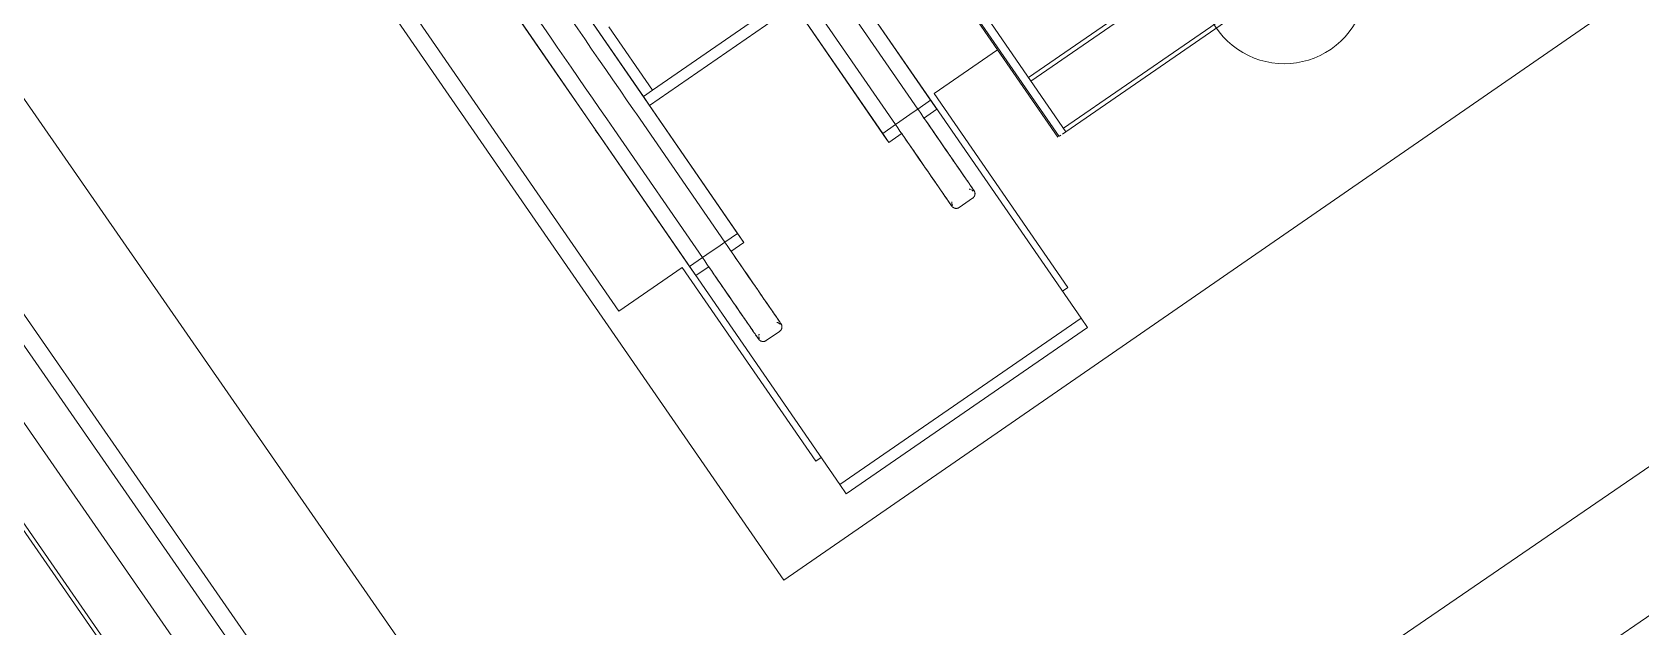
# Model space of a CAD drawing. Header units: metres. Extents: x 286532 to 329498, y 7396783 to 7466136.
# Drawn here: x 325774.04 to 325781.35, y 7397632.24 to 7397634.95 of the extents above; entities that cross this region are included whole.
import ezdxf

# ---------------------------------------------------------------- set-up
doc = ezdxf.new("R2010")
doc.units = ezdxf.units.M
doc.header["$LTSCALE"] = 10
doc.layers.get('0').update_dxf_attribs({"color": 255})
doc.layers.add('_  ARQ-AUX-001', color=1, linetype='Continuous', lineweight=5)
doc.layers.add('_AUXILIAR', color=7, linetype='Continuous', lineweight=30)

# ---------------------------------------------------------------- blocks, each defined once
blk = doc.blocks.new('ESTACAODRONE')
at = {"layer": '_  ARQ-AUX-001'}
for p, q in [((163.0768014915822, -199.6336449540774), (147.3849208786332, -176.5225682544806)), ((146.9705725929269, -177.0495133921679), (162.4341657574869, -199.8243672476449)), ((162.500351356723, -199.7794287735525), (147.036758192163, -177.0045749180756)), ((146.8051085947664, -177.1618595775217), (162.2687017593416, -199.9367134328932)), ((146.8051085947664, -177.1618595775217), (162.2687017593416, -199.9367134328932)), ((148.4601854116772, -180.097923909314), (162.1603187306318, -200.2755456827581)), ((148.5106741227792, -180.1383708901703), (162.169921621331, -200.2557758325711)), ((161.8643121295984, -194.1881324311658), (158.9087234589398, -189.8078685427618)), ((163.9211022938474, -194.1755538705251), (162.2822618564317, -191.7467471633764)), ((164.2279691551421, -194.5508691087541), (162.3455319391343, -191.7610452603531)), ((164.2279691551421, -194.550869108754), (162.3486162985835, -191.7656163660851)), ((162.3139491624987, -191.7823557793516), (164.1963863785064, -194.5721796277525)), ((164.1963863785065, -194.5721796277525), (162.3170335219478, -191.7869268850835)), ((162.1869508838581, -195.3456747561959), (160.5481104464423, -192.9168680490471)), ((171.6110008500982, -192.9214624422596), (161.8179939029804, -199.4789964227418)), ((164.0607011575485, -194.3029733253643), (166.0593686838984, -192.954369851388)), ((164.0713564170292, -194.3187647135928), (166.0700239433791, -192.9701612396166)), ((164.2173138957587, -194.5350777199492), (166.2159814217011, -193.1864742469043)), ((164.2279691552976, -194.5508691081777), (166.2266366811818, -193.2022656351328)), ((162.9684658954422, -193.4431032630301), (163.6343496977444, -194.4299614148606)), ((171.7530714832017, -193.4988389357277), (162.2977497270759, -199.8302542045014)), ((163.6144704995949, -194.4013938199141), (163.1655706498243, -193.7361118674621)), ((162.2819160594418, -194.3323589344537), (161.928278651918, -193.8082585475688)), ((162.9459004186316, -193.8843346373991), (163.3948002684023, -194.549616589851)), ((163.5558344055713, -194.4409585994805), (163.1598414914747, -193.8540861842148)), ((163.8778971064021, -194.1115225898102), (163.7212843681336, -193.8794181952253)), ((161.7086084207254, -193.9564813175057), (162.0622458282491, -194.4805817043906)), ((162.9991865230753, -193.9642000378874), (162.3360311081542, -194.4116650037348)), ((162.3499910014166, -194.3429614771177), (162.9302519894726, -193.9514296320013)), ((162.9302519894726, -193.9514296320013), (162.3499910014166, -194.3429614771177)), ((162.3499910014153, -194.3429614771171), (162.9302519894713, -193.9514296320007)), ((163.4138505222831, -194.5787435160048), (162.9991865230753, -193.9642000378874)), ((163.0574749104861, -193.9231581658881), (163.4534678245828, -194.5100305811538)), ((162.0848113050604, -194.0393503300226), (162.308543787984, -194.3709280374831)), ((162.3499910014166, -194.3429614771177), (162.1542913921105, -194.0529292611573)), ((164.0345098442631, -194.3436269862577), (163.8778971064021, -194.1115225898102)), ((163.6309717998343, -194.3713197930732), (163.9211022938474, -194.1755538705251)), ((162.1155319326928, -194.560447104879), (161.8643121295984, -194.1881324311658)), ((162.7308159092125, -194.9976408869056), (162.2819160594418, -194.3323589344537)), ((162.308543787984, -194.3709280374831), (162.3499910014166, -194.3429614771177)), ((162.3085437879834, -194.3709280374821), (162.3360311081542, -194.4116650037347)), ((163.5551292168648, -194.4414344264638), (163.6144704995949, -194.4013938199141)), ((163.6144704995949, -194.4013938199141), (163.5551292168648, -194.4414344264638)), ((163.6424370599604, -194.4428410333467), (163.6144704995949, -194.4013938199141)), ((164.2294561916551, -195.2582901605304), (163.6309717998343, -194.3713197930732)), ((164.1911225825315, -194.5757313808426), (164.0345098442631, -194.3436269862577)), ((162.6721483530319, -195.0372268956028), (162.2761554389353, -194.4503544803371)), ((162.3360311081542, -194.4116650037348), (162.7591969417123, -195.0388084347346)), ((163.474132057429, -194.496087363566), (163.5351387105682, -194.4549230461991)), ((163.5351387105682, -194.4549230461991), (163.474132057429, -194.496087363566)), ((163.5351387105682, -194.4549230461991), (163.5558344055714, -194.4409585994805)), ((163.5558344055714, -194.4409585994805), (163.5351387105682, -194.4549230461991)), ((163.6424370599604, -194.4428410333467), (163.5817906512304, -194.4837622753369)), ((163.6343496977444, -194.4299614148606), (164.2880083044971, -195.3987014898676)), ((162.0622458282491, -194.4805817043906), (162.5111456780198, -195.1458636568426)), ((162.088044612522, -194.5197101386264), (162.0884590846564, -194.5194304730227)), ((162.1155319326928, -194.560447104879), (162.088044612522, -194.5197101386264)), ((162.1737888579466, -194.5194264620104), (162.5697817720433, -195.1062988772761)), ((163.3948002684023, -194.549616589851), (163.4541682710621, -194.5095579539945)), ((163.4541682710621, -194.5095579539945), (163.3948002684023, -194.549616589851)), ((163.4227668287678, -194.5910638032836), (163.3948002684023, -194.549616589851)), ((163.483363273248, -194.5501762747349), (163.4227668287678, -194.5910638032836)), ((163.4534678245828, -194.5100305811538), (163.474132057429, -194.496087363566)), ((163.4741320574288, -194.4960873635661), (163.4534678245828, -194.5100305811538)), ((162.1159464048272, -194.5601674392753), (162.1155319326928, -194.560447104879)), ((163.1838545386533, -196.1437306580034), (162.1155319326928, -194.560447104879)), ((164.19850202338, -194.5707520936635), (164.204560602597, -194.5666640595747)), ((164.2121777668243, -194.5615243682533), (164.2279691551421, -194.550869108754)), ((163.7398143809008, -194.8898358911754), (163.80082103404, -194.8486715738085)), ((162.5904774670466, -195.0923344305575), (162.6514841201857, -195.0511701131906)), ((162.6514841201857, -195.0511701131906), (162.5904774670465, -195.0923344305575)), ((162.6514841201857, -195.0511701131906), (162.672148353032, -195.0372268956028)), ((162.672148353032, -195.0372268956028), (162.6514841201859, -195.0511701131905)), ((162.6714479065527, -195.0376995227621), (162.7308159092125, -194.9976408869056)), ((162.7308159092125, -194.9976408869056), (162.6714479065527, -195.0376995227621)), ((162.7587824695779, -195.0390881003382), (162.6987047996339, -195.079625585104)), ((162.7308159092125, -194.9976408869056), (162.7587824695779, -195.0390881003382)), ((162.5111456780198, -195.1458636568426), (162.5704869607499, -195.1058230502928)), ((162.5704869607499, -195.1058230502928), (162.5111456780198, -195.1458636568426)), ((162.5697817720433, -195.1062988772761), (162.5904774670465, -195.0923344305575)), ((162.5904774670465, -195.0923344305575), (162.5697817720433, -195.1062988772761)), ((162.4770813778712, -195.1499088336477), (162.1869508838581, -195.3456747561959)), ((163.075565769692, -196.0368792011049), (162.4770813778712, -195.1499088336477)), ((162.5111456780198, -195.1458636568426), (162.5391122383853, -195.1873108702752)), ((162.5997586471153, -195.1463896282849), (162.5391122383853, -195.1873108702752)), ((164.2045878635953, -195.2750700967498), (164.2294561916551, -195.2582901605304)), ((163.1838545386533, -196.1437306580034), (164.2880083044971, -195.3987014898676)), ((164.2880083044971, -195.3987014898676), (164.3164541050572, -195.4408589504801)), ((162.8561597905183, -195.486082958167), (162.9171664436575, -195.4449186408001)), ((163.2123003392134, -196.1858881186159), (164.3164541050572, -195.4408589504801)), ((164.3164541050572, -195.4408589504801), (163.2123003392134, -196.1858881186159)), ((163.1004340977516, -196.0200992648856), (163.075565769692, -196.0368792011049)), ((163.2123003392134, -196.1858881186159), (163.1838545386533, -196.1437306580034))]:
    blk.add_line(p, q, dxfattribs=at)
for points in [[(161.8125825057142, -193.7633266137099), (161.8394282837281, -193.8031127968003), (161.8669727320269, -193.8439344285134), (161.8951717853691, -193.8857262029468), (161.9239803312848, -193.9284212621764), (161.9533522822461, -193.9719513032152), (161.983240649397, -194.0162466872835), (162.0135976177261, -194.061236551216), (162.0443746225598, -194.1068489208277), (162.0755224272557, -194.1530108260573), (162.1069912019709, -194.1996484177039), (162.1387306033788, -194.2466870855695), (162.1706898552079, -194.2940515778201), (162.2028178294728, -194.3416661213718), (162.2350631282683, -194.3894545431122), (162.2673741659949, -194.4373403917609), (162.2761554389353, -194.4503544803371)], [(162.1737888579466, -194.5194264620104), (162.1414688877706, -194.4715273752254), (162.1092006226522, -194.4237049167613), (162.0770356849322, -194.3760355923501), (162.0450255316494, -194.3285956627419), (162.0132213722207, -194.2814610217043), (161.9816740865166, -194.2347070746078), (161.9504341434644, -194.1884086177942), (161.9195515203091, -194.142639718918), (161.8890756226594, -194.0974735984539), (161.8590552054507, -194.0529825125597), (161.8295382949463, -194.0092376374819), (161.8005721119066, -193.9663089556888), (161.7722029960452, -193.9242651439137), (161.7444763318957, -193.8831734632867), (161.7174364762062, -193.8430996517308), (161.71021591547, -193.8323985816662)], [(163.8075522823247, -194.8140114320868), (163.8073509348717, -194.8137130296109), (163.8067472146259, -194.8128182995635), (163.8057420874108, -194.8113286733218), (163.8043371612156, -194.80924653397), (163.8025346836224, -194.8065752124869), (163.8003375382109, -194.8033189824171), (163.7977492399451, -194.799483053034), (163.7947739295501, -194.7950735610063), (163.7914163668877, -194.7900975605808), (163.7876819233421, -194.7845630122964), (163.7835765732261, -194.7784787702499), (163.7791068842243, -194.7718545679307), (163.7742800068856, -194.7647010026493), (163.769103663184, -194.7570295185842), (163.7635861341653, -194.7488523884734), (163.7577362466988, -194.7401826939808), (163.7515633593566, -194.7310343047679), (163.7450773474416, -194.7214218563061), (163.7382885871894, -194.7113607264624), (163.731207939168, -194.7008670108983), (163.7238467309039, -194.68995749732), (163.71621673876, -194.6786496386221), (163.708330169096, -194.6669615249664), (163.7001996387411, -194.6549118548411), (163.6918381548094, -194.6425199051483), (163.6832590938915, -194.6298055003639), (163.6744761806548, -194.6167889808232), (163.6655034658868, -194.6034911701809), (163.6563553040172, -194.5899333420972), (163.6470463301533, -194.5761371862049), (163.6375914366677, -194.5621247734104), (163.6280057493728, -194.547918520585), (163.6183046033236, -194.5335411547028), (163.6085035182843, -194.5190156764821), (163.5986181739, -194.5043653235894), (163.5886643846132, -194.4896135334643), (163.5786580743633, -194.4747839058239), (163.5686152511121, -194.4599001649091), (163.5585519812345, -194.4449861215303), (163.5558344055713, -194.4409585994805)], [(163.4534678245828, -194.5100305811538), (163.4635338555223, -194.5249487165025), (163.4735837829596, -194.539842986017), (163.4836015291547, -194.5546895620434), (163.4935710678507, -194.5694646932271), (163.5034764499123, -194.58414474251), (163.5133018288414, -194.5987062249451), (163.5230314861275, -194.6131258452664), (163.5326498563946, -194.6273805351577), (163.5421415523022, -194.6414474901559), (163.5514913891613, -194.6553042061338), (163.5606844092278, -194.6689285153018), (163.5697059056305, -194.6822986216715), (163.5785414458996, -194.695393135925), (163.5871768950556, -194.7081911096328), (163.5955984382219, -194.720672068767), (163.6037926027259, -194.7328160464554), (163.6117462796526, -194.7446036149244), (163.6194467448153, -194.756015916579), (163.6268816791126, -194.7670346941709), (163.6340391882357, -194.7776423200067), (163.6409078216967, -194.7878218241478), (163.6474765911475, -194.797556921559), (163.6537349879581, -194.8068320381612), (163.6596730000286, -194.8156323357465), (163.6652811278066, -194.8239437357161), (163.6705503994838, -194.8317529416028), (163.6754723853496, -194.8390474603434), (163.6800392112767, -194.8458156222637), (163.6842435713176, -194.8520465997485), (163.6880787393935, -194.8577304245632), (163.6915385800531, -194.8628580038004), (163.6946175582898, -194.8674211344273), (163.6973107483951, -194.8714125164081), (163.6996138418394, -194.8748257643832), (163.7015231541643, -194.877655417884), (163.7030356308776, -194.8798969500684), (163.7041488523392, -194.8815467749633), (163.704861037632, -194.8826022532005), (163.7051710474117, -194.8830616962402), (163.7051857174726, -194.883083437675)], [(163.5859681082117, -194.4856175775073), (163.5959376462685, -194.5003927077438), (163.6058430276952, -194.5150727560857), (163.6156684059943, -194.5296342375872), (163.6253980626568, -194.5440538569842), (163.6350164323073, -194.5583085459616), (163.6445081276063, -194.5723755000581), (163.6538579638661, -194.5862322151477), (163.6630509833433, -194.5998565234423), (163.6720724791676, -194.6132266289549), (163.6809080188703, -194.626321142369), (163.6895434674727, -194.6391191152563), (163.6979650100991, -194.6516000735904), (163.7061591740779, -194.6637440505004), (163.7141128504946, -194.6755316182137), (163.7218133151638, -194.6869439191367), (163.7292482489844, -194.6979626960222), (163.7364057576487, -194.708570321178), (163.7432743906694, -194.7187498246665), (163.7498431596991, -194.7284849214536), (163.7561015561084, -194.7377600374613), (163.7620395677983, -194.7465603344824), (163.7676476952167, -194.7548717339191), (163.7729169665561, -194.7626809393053), (163.7778389521065, -194.7699754575782), (163.7824057777407, -194.7767436190646), (163.7866101375122, -194.7829745961501), (163.7904453053421, -194.7886584206003), (163.79390514578, -194.7937859995089), (163.7969841238194, -194.7983491298431), (163.799677313752, -194.8023405115681), (163.8019804070486, -194.8057537593244), (163.8038897192511, -194.8085834126438), (163.8054021958675, -194.8108249446845), (163.8065154172577, -194.8124747694736), (163.8072276025049, -194.8135302476432), (163.8075376122647, -194.8139896906535), (163.8075522823247, -194.8140114320868)], [(163.7051857174726, -194.883083437675), (163.7049843700068, -194.8827850351799), (163.7043806497223, -194.8818903050751), (163.7033755224427, -194.8804006787379), (163.7019705961575, -194.8783185392527), (163.7001681184487, -194.8756472175984), (163.6979709728964, -194.8723909873198), (163.6953826744647, -194.8685550576908), (163.6924073638789, -194.8641455653805), (163.6890498010013, -194.8591695646359), (163.6853153572162, -194.8536350159968), (163.6812100068371, -194.8475507735603), (163.6767403175488, -194.8409265708164), (163.6719134399006, -194.8337730050764), (163.6667370958672, -194.8261015205195), (163.6612195664948, -194.8179243898845), (163.6553696786533, -194.809254694836), (163.6491967909154, -194.8001063050367), (163.6427107785846, -194.7904938559587), (163.6359220178971, -194.7804327254701), (163.6288413694218, -194.7699390092332), (163.6214801606858, -194.7590294949556), (163.6138501680528, -194.7477216355328), (163.6059635978833, -194.7360335211277), (163.5978330670071, -194.7239838502301), (163.5894715825394, -194.7115918997428), (163.5808925210715, -194.6988774941433), (163.5721096072718, -194.6858609737683), (163.5631368919286, -194.6725631622734), (163.5539887294725, -194.6590053333206), (163.5446797550119, -194.6452091765439), (163.5352248609201, -194.6311967628511), (163.5256391730108, -194.6169905091151), (163.5159380263397, -194.6026131423112), (163.506136940672, -194.5880876631593), (163.4962515956541, -194.5734373093275), (163.4862978057292, -194.5586855182567), (163.4814343849482, -194.5514777945864)], [(163.7911596017793, -194.8084787460562), (163.7903764822805, -194.8083222671327), (163.7895877317059, -194.808197229803), (163.7887946118881, -194.8081038341001), (163.7879983916495, -194.8080422294373), (163.7872003447727, -194.8080125143689), (163.7864017479626, -194.8080147364326), (163.7856038788035, -194.8080488920736)], [(163.803407564213, -194.8168080929127), (163.8029477326857, -194.8161551635372), (163.8024621587636, -194.8155211447923), (163.8019516192614, -194.8149070509726), (163.8014169309333, -194.8143138644972), (163.8008589491666, -194.8137425343379), (163.8002785666133, -194.8131939745012), (163.7996767117614, -194.8126690625657), (163.7990543474504, -194.8121686382786), (163.7984124693303, -194.8116935022119), (163.7977521042694, -194.811244414482), (163.7970743087108, -194.8108220935336), (163.7963801669828, -194.81042721499), (163.795670789564, -194.8100604105726)], [(163.8075522823247, -194.8140114320868), (163.8080941569026, -194.8148502092184), (163.8086020558997, -194.8157099846213), (163.8090751667858, -194.8165893828384), (163.8095127326846, -194.8174869970201), (163.8099140535838, -194.818401391175), (163.8102784874556, -194.8193311024678), (163.8106054512836, -194.8202746435585), (163.8108944219954, -194.8212305049829), (163.8111449372996, -194.8221971575664), (163.811356596425, -194.8231730548711), (163.8115290607623, -194.8241566356696), (163.8116620544052, -194.8251463264424), (163.8117553645924, -194.8261405438953), (163.8118088420474, -194.8271376974926), (163.8118224012177, -194.8281361920012), (163.8117960204115, -194.8291344300429), (163.8117297418324, -194.8301308146497), (163.8116236715121, -194.8311237518189), (163.8114779791406, -194.8321116530628), (163.8112928977944, -194.8330929379501), (163.8110687235642, -194.8340660366344), (163.810805815081, -194.8350293923653), (163.8105045929423, -194.8359814639792), (163.8101655390393, -194.8369207283646), (163.8097891957858, -194.8378456828988), (163.8093761652508, -194.8387548478518), (163.808927108195, -194.8396467687539), (163.808442743014, -194.8405200187216), (163.8079238445886, -194.8413732007414), (163.8073712430458, -194.8422049499041), (163.8067858224299, -194.8430139355884), (163.8061685192893, -194.8437988635898), (163.8055203211772, -194.8445584781909), (163.8048422650723, -194.8452915641705), (163.8041354357197, -194.8459969487473), (163.8034009638957, -194.8466735034564), (163.8026400245984, -194.8473201459547), (163.8018538351684, -194.8479358417522), (163.8010436533411, -194.8485196058668), (163.80082103404, -194.8486715738085)], [(163.7398143809008, -194.8898358911755), (163.738974780966, -194.8903764899955), (163.7381142344347, -194.8908830813518), (163.7372341179978, -194.8913548548063), (163.7363358396539, -194.8917910556219), (163.7354208364566, -194.8921909859706), (163.7344905722159, -194.892554006049), (163.7335465351562, -194.8928795351024), (163.7325902355353, -194.8931670523539), (163.7316232032287, -194.893416097837), (163.7306469852817, -194.8936262731324), (163.7296631434348, -194.8937972420041), (163.7286732516251, -194.8939287309386), (163.7276788934683, -194.8940205295816), (163.7266816597254, -194.8940724910748), (163.7256831457576, -194.8940845322909), (163.7246849489742, -194.8940566339667), (163.7236886662773, -194.8939888407334), (163.7226958915064, -194.8938812610457), (163.7217082128897, -194.8937340670082), (163.7207272105019, -194.8935474940999), (163.7197544537378, -194.8933218407977), (163.7187914988008, -194.8930574680989), (163.7178398862131, -194.8927547989431), (163.7169011383521, -194.8924143175367), (163.7159767570139, -194.8920365685771), (163.7150682210116, -194.8916221563821), (163.714176983809, -194.8911717439229), (163.7133044711954, -194.8906860517633), (163.7124520790049, -194.8901658569071), (163.7116211708832, -194.8896119915552), (163.710813076106, -194.8890253417738), (163.7100290874527, -194.8884068460777), (163.7092704591377, -194.8877574939279), (163.7085384048045, -194.8870783241493), (163.707834095584, -194.8863704232687), (163.7071586582206, -194.8856349237766), (163.7065131732701, -194.8848730023151), (163.7058986733706, -194.8840858777962), (163.705316141591, -194.8832748094511), (163.7051857174726, -194.883083437675)], [(163.7065719451217, -194.8640397441314), (163.7063842749372, -194.8648159797301), (163.7062277960138, -194.8655990992289), (163.7061027586841, -194.8663878498035), (163.7060093629813, -194.8671809696214), (163.7059477583185, -194.8679771898599), (163.70591804325, -194.8687752367367), (163.7059202653137, -194.8695738335468), (163.7059544209547, -194.8703717027059), (163.7060204555313, -194.8711675677934), (163.7061182634022, -194.871960155595), (163.7062476880957, -194.8727481981392), (163.7064085225599, -194.8735304347261), (163.706600509494, -194.874305613944), (163.7068233417598, -194.8750724956716), (163.7070766628733, -194.8758298530616), (163.7073600675747, -194.8765764745039), (163.7076731024768, -194.8773111655633), (163.7080152667908, -194.878032750891), (163.7083860131266, -194.8787400761042), (163.7087847483693, -194.8794320096336), (163.7092108346273, -194.8801074445331), (163.7093304388159, -194.8802867816384)], [(162.9238662459217, -195.4102797521239), (162.9236648984559, -195.4099813496289), (162.9230611781714, -195.4090866195241), (162.9220560508919, -195.4075969931869), (162.9206511246066, -195.4055148537016), (162.9188486468979, -195.4028435320474), (162.9166515013455, -195.3995873017688), (162.9140632029138, -195.3957513721398), (162.911087892328, -195.3913418798295), (162.9077303294504, -195.3863658790849), (162.9039958856654, -195.3808313304458), (162.8998905352862, -195.3747470880093), (162.8954208459979, -195.3681228852653), (162.8905939683498, -195.3609693195254), (162.8854176243163, -195.3532978349685), (162.8799000949439, -195.3451207043335), (162.8740502071024, -195.336451009285), (162.8678773193645, -195.3273026194857), (162.8613913070338, -195.3176901704078), (162.8546025463463, -195.3076290399191), (162.847521897871, -195.2971353236822), (162.840160689135, -195.2862258094046), (162.8325306965019, -195.2749179499818), (162.8246441263324, -195.2632298355767), (162.8165135954563, -195.2511801646791), (162.8081521109885, -195.2387882141919), (162.7995730495207, -195.2260738085924), (162.7907901357209, -195.2130572882173), (162.7818174203778, -195.1997594767224), (162.7726692579217, -195.1862016477696), (162.763360283461, -195.1724054909929), (162.7539053893693, -195.1583930773002), (162.7443197014599, -195.1441868235641), (162.7346185547888, -195.1298094567601), (162.7248174691212, -195.1152839776083), (162.7149321241032, -195.1006336237764), (162.7049783341783, -195.0858818327057), (162.6949720232869, -195.0710522041146), (162.6849291993919, -195.0561684622457), (162.6748659288692, -195.0412544179107), (162.6721483530319, -195.0372268956028)], [(162.5697817720433, -195.1062988772761), (162.5798478023375, -195.1212170116685), (162.5898977291306, -195.1361112802281), (162.5999154746835, -195.1509578553027), (162.6098850127404, -195.1657329855393), (162.619790394167, -195.1804130338812), (162.6296157724662, -195.1949745153827), (162.6393454291286, -195.2093941347797), (162.6489637987791, -195.2236488237571), (162.6584554940781, -195.2377157778536), (162.667805330338, -195.2515724929432), (162.6769983498151, -195.2651968012378), (162.6860198456395, -195.2785669067505), (162.6948553853422, -195.2916614201645), (162.7034908339446, -195.3044593930518), (162.711912376571, -195.3169403513859), (162.7201065405498, -195.3290843282959), (162.7280602169665, -195.3408718960092), (162.7357606816356, -195.3522841969322), (162.7431956154563, -195.3633029738178), (162.7503531241206, -195.3739105989735), (162.7572217571413, -195.384090102462), (162.763790526171, -195.3938251992491), (162.7700489225803, -195.4031003152568), (162.7759869342702, -195.4119006122779), (162.7815950616886, -195.4202120117147), (162.786864333028, -195.4280212171008), (162.7917863185783, -195.4353157353737), (162.7963531442126, -195.4420838968602), (162.8005575039841, -195.4483148739456), (162.804392671814, -195.4539986983959), (162.8078525122519, -195.4591262773044), (162.8109314902912, -195.4636894076387), (162.8136246802239, -195.4676807893636), (162.8159277735205, -195.47109403712), (162.8178370857231, -195.4739236904393), (162.8193495623394, -195.4761652224801), (162.8204627837295, -195.4778150472692), (162.8211749689768, -195.4788705254388), (162.8214849787366, -195.479329968449), (162.8214996487966, -195.4793517098824)], [(162.7017574178167, -195.0811083458648), (162.7022820576039, -195.0818858764925), (162.7122515962999, -195.0966610076762), (162.7221569783615, -195.1113410569592), (162.7319823572906, -195.1259025393941), (162.7417120145767, -195.1403221597155), (162.7513303848438, -195.1545768496068), (162.7608220807514, -195.168643804605), (162.7701719176106, -195.1825005205829), (162.779364937677, -195.1961248297509), (162.7883864340797, -195.2094949361206), (162.7972219743488, -195.2225894503741), (162.8058574235048, -195.2353874240819), (162.8142789666711, -195.2478683832161), (162.8224731311751, -195.2600123609045), (162.8304268081017, -195.2717999293735), (162.8381272732645, -195.2832122310281), (162.8455622075618, -195.29423100862), (162.8527197166849, -195.3048386344557), (162.8595883501459, -195.3150181385968), (162.8661571195967, -195.324753236008), (162.8724155164072, -195.3340283526103), (162.8783535284778, -195.3428286501955), (162.8839616562557, -195.3511400501651), (162.8892309279329, -195.3589492560519), (162.8941529137988, -195.3662437747924), (162.8987197397259, -195.3730119367127), (162.9029240997668, -195.3792429141976), (162.9067592678426, -195.3849267390122), (162.9102191085023, -195.3900543182495), (162.913298086739, -195.3946174488763), (162.9159912768443, -195.3986088308571), (162.9182943702885, -195.4020220788322), (162.9202036826135, -195.404851732333), (162.9217161593268, -195.4070932645174), (162.9228293807883, -195.4087430894123), (162.9235415660812, -195.4097985676495), (162.9238515758608, -195.4102580106893), (162.9238662459217, -195.4102797521239)], [(162.8214996487966, -195.4793517098824), (162.8212983013436, -195.4790533074064), (162.8206945810978, -195.478158577359), (162.8196894538827, -195.4766689511173), (162.8182845276875, -195.4745868117655), (162.8164820500943, -195.4719154902825), (162.8142849046828, -195.4686592602126), (162.811696606417, -195.4648233308296), (162.808721296022, -195.4604138388019), (162.8053637333596, -195.4554378383764), (162.8016292898139, -195.449903290092), (162.797523939698, -195.4438190480455), (162.7930542506962, -195.4371948457263), (162.7882273733575, -195.4300412804448), (162.7830510296559, -195.4223697963798), (162.7775335006372, -195.4141926662689), (162.7716836131708, -195.4055229717763), (162.7655107258285, -195.3963745825635), (162.7590247139136, -195.3867621341017), (162.7522359536613, -195.376701004258), (162.7451553056399, -195.3662072886938), (162.7377940973758, -195.3552977751156), (162.7301641052319, -195.3439899164177), (162.7222775355679, -195.3323018027619), (162.714147005213, -195.3202521326367), (162.7057855212813, -195.3078601829439), (162.6972064603634, -195.2951457781595), (162.6884235471267, -195.2821292586188), (162.6794508323587, -195.2688314479764), (162.6703026704891, -195.2552736198927), (162.6609936966252, -195.2414774640005), (162.6515388031396, -195.227465051206), (162.6419531158447, -195.2132587983806), (162.6322519697955, -195.1988814324984), (162.6224508847561, -195.1843559542777), (162.6125655403719, -195.169705601385), (162.6026117510851, -195.1549538112599), (162.5977483324087, -195.1477460907087)], [(162.9197215245785, -195.4130764081604), (162.9192616930512, -195.412423478785), (162.9187761191291, -195.4117894600401), (162.9182655796268, -195.4111753662204), (162.9177308912988, -195.4105821797449), (162.9171729095321, -195.4100108495857), (162.9165925269787, -195.4094622897489), (162.9159906721268, -195.4089373778134), (162.9153683078158, -195.4084369535263), (162.9147264296958, -195.4079618174597), (162.9140660646348, -195.4075127297298), (162.9133882690762, -195.4070904087814), (162.9126941273482, -195.4066955302378), (162.9119847499295, -195.4063287258204), (162.9112612716726, -195.4059905823381), (162.9105248499885, -195.4056816407483), (162.9097766629947, -195.4054023952916), (162.9090179076308, -195.4051532927014), (162.9082497977435, -195.4049347314883), (162.9074735621447, -195.404747061304), (162.906690442646, -195.4045905823805), (162.9059016920714, -195.4044655450508), (162.9051085722535, -195.4043721493479)], [(162.9238662459217, -195.4102797521239), (162.9244081204997, -195.4111185292556), (162.9249160194968, -195.4119783046585), (162.925389130383, -195.4128577028756), (162.9258266962817, -195.4137553170572), (162.9262280171809, -195.4146697112122), (162.9265924510527, -195.415599422505), (162.9269194148807, -195.4165429635957), (162.9272083855926, -195.41749882502), (162.9274589008968, -195.4184654776035), (162.9276705600222, -195.4194413749083), (162.9278430243594, -195.4204249557067), (162.9279760180024, -195.4214146464795), (162.9280693281895, -195.4224088639325), (162.9281228056445, -195.4234060175298), (162.9281363648147, -195.4244045120384), (162.9281099840086, -195.4254027500801), (162.9280437054295, -195.4263991346869), (162.9279376351093, -195.4273920718561), (162.9277919427377, -195.4283799731), (162.9276068613915, -195.4293612579873), (162.9273826871613, -195.4303343566716), (162.9271197786781, -195.4312977124025), (162.9268185565394, -195.4322497840163), (162.9264795026364, -195.4331890484017), (162.9261031593829, -195.4341140029359), (162.9256901288479, -195.435023167889), (162.9252410717921, -195.435915088791), (162.9247567066111, -195.4367883387588), (162.9242378081857, -195.4376415207786), (162.9236852066429, -195.4384732699413), (162.9230997860271, -195.4392822556256), (162.9224824828864, -195.440067183627), (162.9218342847743, -195.4408267982281), (162.9211562286694, -195.4415598842076), (162.9204493993168, -195.4422652687844), (162.9197149274928, -195.4429418234935), (162.9189539881955, -195.4435884659919), (162.9181677987656, -195.4442041617893), (162.9173576169382, -195.4447879259039), (162.9171664436575, -195.4449186408002)], [(162.8561597905183, -195.486082958167), (162.8553210133867, -195.486624832745), (162.8544612379837, -195.4871327317421), (162.8535818397666, -195.4876058426282), (162.852684225585, -195.4880434085269), (162.8517698314301, -195.4884447294261), (162.8508401201373, -195.4888091632979), (162.8498965790465, -195.489136127126), (162.8489407176222, -195.4894250978378), (162.8479740650387, -195.489675613142), (162.846998167734, -195.4898872722674), (162.8460145869355, -195.4900597366046), (162.8450248961627, -195.4901927302476), (162.8440306787098, -195.4902860404348), (162.8430335251124, -195.4903395178897), (162.8420350306039, -195.49035307706), (162.8410367925622, -195.4903266962538), (162.8400404079553, -195.4902604176748), (162.8390474707862, -195.4901543473545), (162.8380595695423, -195.4900086549829), (162.837078284655, -195.4898235736367), (162.8361051859707, -195.4895993994065), (162.8351418302398, -195.4893364909234), (162.8341897586259, -195.4890352687847), (162.8332504942405, -195.4886962148816), (162.8323255397063, -195.4883198716281), (162.8314163747532, -195.4879068410931), (162.8305244538512, -195.4874577840374), (162.8296512038835, -195.4869734188563), (162.8287980218636, -195.486454520431), (162.827966272701, -195.4859019188881), (162.8271572870167, -195.4853164982723), (162.8263723590153, -195.4846991951316), (162.8256127444141, -195.4840509970195), (162.8248796584346, -195.4833729409146), (162.8241742738578, -195.4826661115621), (162.8234977191487, -195.481931639738), (162.8228510766504, -195.4811707004407), (162.8222353808529, -195.4803845110108), (162.8216516167383, -195.4795743291835), (162.8214996487966, -195.4793517098824)], [(162.8222683555103, -195.4666399797027), (162.8223343900869, -195.4674358447902), (162.8224321979578, -195.4682284325917), (162.8225616226513, -195.4690164751359), (162.8227224571155, -195.4697987117229), (162.8229144440496, -195.4705738909408), (162.8231372763154, -195.4713407726684), (162.8233905974289, -195.4720981300584), (162.8236740021302, -195.4728447515007), (162.8239870370324, -195.4735794425601), (162.8243292013464, -195.4743010278877), (162.8246999476822, -195.4750083531009), (162.8250986829248, -195.4757002866304), (162.8255247691829, -195.4763757215298), (162.8256443733715, -195.4765550586352)], [(162.823941730527, -195.4572965471991), (162.8236327889372, -195.4580329688832), (162.8233535434806, -195.458781155877), (162.8231044408902, -195.4595399112409), (162.8228858796772, -195.4603080211282), (162.8226982094928, -195.461084256727), (162.8225417305694, -195.4618673762257), (162.8224166932397, -195.4626561268003)]]:
    blk.add_lwpolyline(points, dxfattribs=at)
for radius, start, end in [(0.3749999999999966, 304.00955886817, 82.3414550220197), (0.3749999999999993, 165.6776627764915, 304.00955886817)]:
    blk.add_arc((165.227302918036, -193.8765673721209), radius, start, end, dxfattribs=at)

msp = doc.modelspace()

# ---------------------------------------------------------------- hatches: boundary and pattern name
at = {"true_color": 0xc7c8ca, "transparency": 33554585}
h = msp.add_hatch(color=9, dxfattribs=at)
h.dxf.hatch_style = 1
edge = h.paths.add_edge_path(flags=17)
edge.add_line((325790.0735226213, 7397734.67766016), (325785.9323927848, 7397725.912165756))
edge.add_line((325785.9323927848, 7397725.912165756), (325782.7093856977, 7397727.434828392))
edge.add_arc((324589.4594356383, 7398283.744209212), 1316.558229059866, 334.2857714977699, 335.00442574012794, ccw=False)
edge.add_arc((325750.6665302786, 7397737.449563266), 35.29088016209248, 298.575962046057, 315.0391196846224, ccw=False)
edge.add_arc((325664.99061547, 7397898.480900479), 217.6941062931954, 294.35071983205427, 298.1059257641456, ccw=False)
edge.add_arc((325750.4188590042, 7397711.129368519), 11.7999999991149, 244.6772000939087, 291.53597668745437, ccw=False)
edge.add_line((325745.3717913929, 7397700.463201987), (325626.6594274847, 7397756.516840334))
edge.add_arc((325641.4665205635, 7397780.805911992), 28.4465992244239, 197.5252087172678, 238.63269810949652, ccw=False)
edge.add_line((325614.34028289, 7397772.23991893), (325596.3608602486, 7397822.673452049))
edge.add_line((325596.3608602486, 7397822.673452049), (325593.7456826678, 7397821.736449908))
edge.add_line((325593.7456826678, 7397821.736449908), (325590.5952728076, 7397830.529259314))
edge.add_line((325590.5952728076, 7397830.529259314), (325583.0624359138, 7397827.835494601))
edge.add_line((325583.0624359138, 7397827.835494601), (325598.2871906696, 7397780.984911129))
edge.add_arc((325581.6313068647, 7397777.612337251), 16.99390243241983, -27.409305437614705, 11.446794621133222, ccw=False)
edge.add_line((325596.7174845528, 7397769.789296752), (325590.0917240955, 7397755.764605783))
edge.add_arc((325564.4797332849, 7397765.980487031), 27.57423259051533, 298.0711945504558, 338.2543751509229, ccw=False)
edge.add_line((325577.4552939346, 7397741.649989116), (325549.6415609795, 7397730.903622619))
edge.add_line((325549.6415609795, 7397730.903622619), (325552.3333787889, 7397723.352886127))
edge.add_line((325552.3333787889, 7397723.352886127), (325559.0661430414, 7397725.765194402))
edge.add_line((325559.0661430414, 7397725.765194402), (325560.083847941, 7397722.910461255))
edge.add_line((325560.083847941, 7397722.910461255), (325575.9089333582, 7397728.580492622))
edge.add_line((325575.9089333582, 7397728.580492622), (325592.0058937733, 7397734.347935139))
edge.add_arc((325596.4361216662, 7397717.202531068), 17.70852337038531, 63.714828337742006, 104.4878615349169, ccw=False)
edge.add_line((325604.2781493216, 7397733.080012046), (325751.2731117486, 7397663.679344781))
edge.add_arc((325737.0236401027, 7397635.13802675), 31.90069399144977, 40.33374494317138, 63.4689852969027, ccw=False)
edge.add_line((325761.3411328419, 7397655.785395202), (325777.4526656764, 7397632.455911997))
edge.add_line((325777.4526656764, 7397632.455911997), (325786.458569375, 7397638.675463107))
edge.add_line((325786.458569375, 7397638.675463107), (325772.0375623168, 7397659.428200791))
edge.add_arc((325786.1900989813, 7397669.262750535), 17.2340553184531, 162.6633486420313, 214.7953058882391, ccw=False)
edge.add_arc((326382.6716017837, 7397402.318218326), 670.6071444763546, 154.2606965419587, 156.0636244513231, ccw=False)
edge.add_arc((328387.6302165384, 7396464.678045448), 2883.946189031026, 154.5114808855951, 154.7792504945086, ccw=False)
edge.add_arc((324538.1433844751, 7398302.985549253), 1381.958187364982, 334.3938467270593, 335.1320574766111)
edge.add_line((325791.9656423118, 7397721.833093027), (325796.5813537847, 7397731.603130355))
edge.add_line((325796.5813537847, 7397731.603130355), (325790.0735226213, 7397734.67766016))
edge = h.paths.add_edge_path(flags=17)
edge.add_line((325790.0735226213, 7397734.67766016), (325785.9323927848, 7397725.912165756))
edge.add_line((325796.5813537847, 7397731.603130355), (325790.0735226213, 7397734.67766016))
edge.add_line((325791.9656423118, 7397721.833093027), (325796.5813537847, 7397731.603130355))
edge.add_arc((324538.1433844751, 7398302.985549253), 1381.958187364982, 334.3938467270593, 335.1320574766111)
edge.add_arc((328387.6302165384, 7396464.678045448), 2883.946189031025, 154.5114808855951, 154.7792504945086)
edge.add_arc((326382.6716017837, 7397402.318218326), 670.6071444763506, 154.2606965419587, 156.0636244513231)
edge.add_arc((325786.1900989816, 7397669.262750535), 17.23405531876808, 162.6633486416853, 214.7953058875765)
edge.add_line((325786.458569375, 7397638.675463107), (325772.0375623168, 7397659.428200791))
edge.add_line((325777.4526656764, 7397632.455911997), (325786.458569375, 7397638.675463107))
edge.add_line((325761.3411328419, 7397655.785395202), (325777.4526656764, 7397632.455911997))
edge.add_arc((325737.0236401025, 7397635.138026749), 31.90069399232835, 40.33374494397282, 63.46898529746282)
edge.add_line((325604.2781493216, 7397733.080012046), (325751.2731117486, 7397663.679344781))
edge.add_arc((325596.4361216662, 7397717.202531069), 17.70852336954732, 63.7148283364076, 104.4878615356707)
edge.add_line((325575.9089333582, 7397728.580492622), (325592.0058937733, 7397734.347935139))
edge.add_line((325560.083847941, 7397722.910461255), (325575.9089333582, 7397728.580492622))
edge.add_line((325559.0661430414, 7397725.765194402), (325560.083847941, 7397722.910461255))
edge.add_line((325552.3333787889, 7397723.352886127), (325559.0661430414, 7397725.765194402))
edge.add_line((325549.6415609795, 7397730.903622619), (325552.3333787889, 7397723.352886127))
edge.add_line((325577.4552939346, 7397741.649989116), (325549.6415609795, 7397730.903622619))
edge.add_arc((325564.479733285, 7397765.980487031), 27.57423259049679, 298.0711945498155, 338.2543751508781)
edge.add_line((325596.7174845528, 7397769.789296752), (325590.0917240955, 7397755.764605783))
edge.add_arc((325581.6313068647, 7397777.612337251), 16.99390243246559, 332.590694562024, 371.4467946210942)
edge.add_line((325583.0624359138, 7397827.835494601), (325598.2871906696, 7397780.984911129))
edge.add_line((325590.5952728076, 7397830.529259314), (325583.0624359138, 7397827.835494601))
edge.add_line((325593.7456826678, 7397821.736449908), (325590.5952728076, 7397830.529259314))
edge.add_line((325596.3608602486, 7397822.673452049), (325593.7456826678, 7397821.736449908))
edge.add_line((325614.34028289, 7397772.23991893), (325596.3608602486, 7397822.673452049))
edge.add_arc((325641.4665205634, 7397780.805911991), 28.44659922383428, 197.5252087157615, 238.6326981083199)
edge.add_line((325745.3717913929, 7397700.463201987), (325626.6594274847, 7397756.516840334))
edge.add_arc((325750.4188590042, 7397711.129368519), 11.79999999907486, 244.6772000939087, 291.5359766874544)
edge.add_arc((325664.99061547, 7397898.480900479), 217.6941062931951, 294.3507198320543, 298.1059257641456)
edge.add_arc((325750.6665302786, 7397737.449563266), 35.29088016209649, 298.575962046057, 315.0391196846224)
edge.add_arc((324589.4594356383, 7398283.744209212), 1316.558229059864, 334.2857714977699, 335.0044257401279)
edge.add_line((325785.9323927848, 7397725.912165756), (325782.7093856977, 7397727.434828392))
h.paths.add_polyline_path([(325796.5813537847, 7397731.603130355), (325790.0735226213, 7397734.67766016)], flags=0)

# ---------------------------------------------------------------- linework, layer by layer
at = {"layer": '_  ARQ-AUX-001'}
msp.add_lwpolyline([(325575.9089333582, 7397728.580492622), (325592.0058937733, 7397734.347935139, -0.1798069276664613), (325604.2781493216, 7397733.080012046), (325751.2731117486, 7397663.679344781, -0.1012908212873462), (325761.3411328419, 7397655.785395202), (325777.4526656764, 7397632.455911997), (325786.458569375, 7397638.675463107), (325772.0375623168, 7397659.428200791, -0.2314747326432924), (325769.7389802918, 7397674.39825018, -0.007866919333001331), (325778.6025473837, 7397693.547543325, -0.001168365859716438), (325784.3740926827, 7397705.727268821, 0.003221063178030193), (325791.9656423118, 7397721.833093027), (325796.5813537847, 7397731.603130355), (325790.0735226213, 7397734.67766016), (325796.5813537847, 7397731.603130355)], format="xyb", dxfattribs=at)

# ---------------------------------------------------------------- block references
at = {"layer": '_AUXILIAR', "rotation": 0.5795468206332073}
msp.add_blockref('ESTACAODRONE', (325612.5476227902, 7397827.373914379), dxfattribs=at)

doc.saveas('drawing.dxf')
